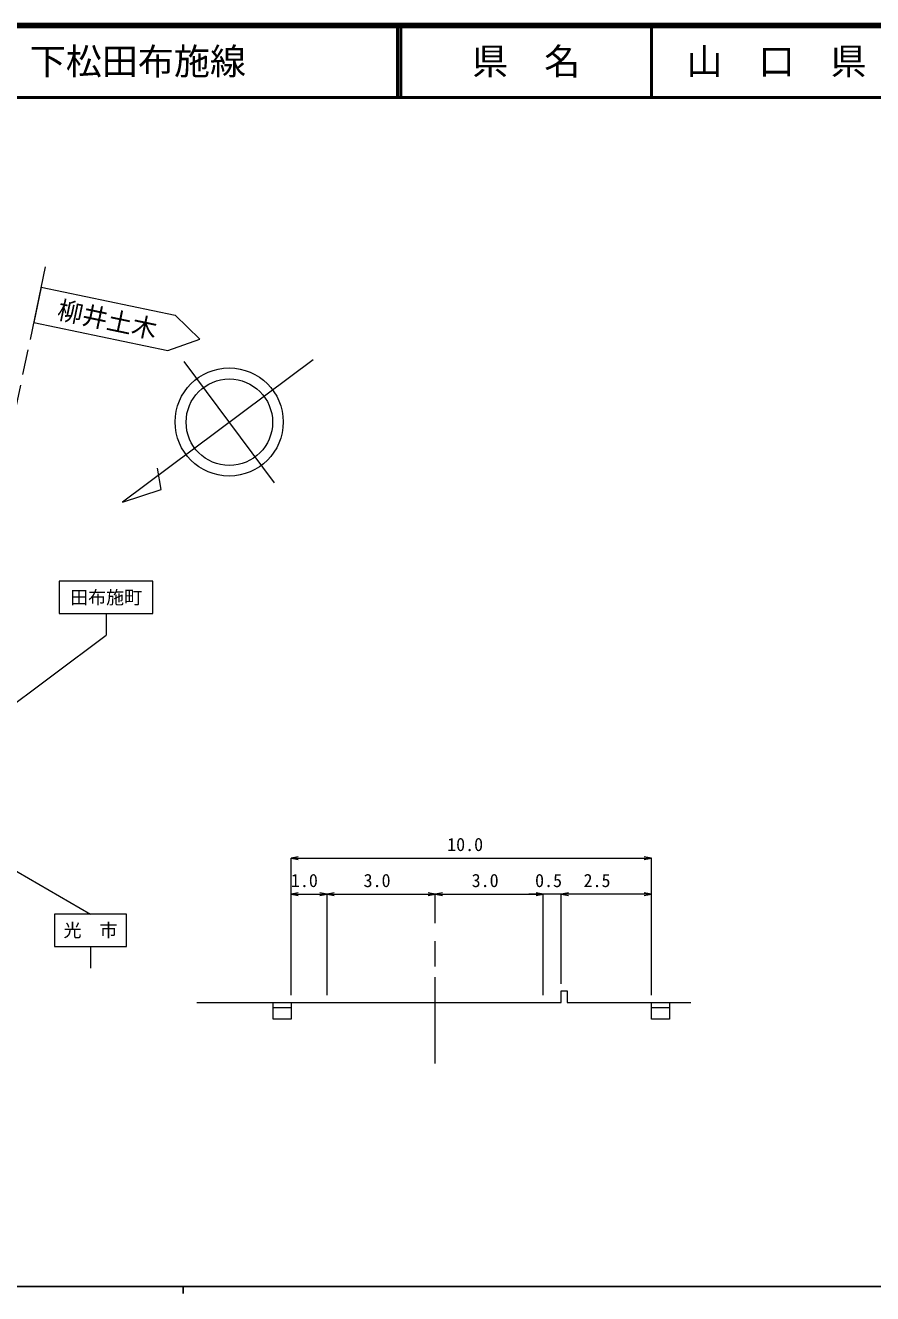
# Model space of a CAD drawing. Units: millimetres at full size, sheet at 1:1000, with parts at other scales. Extents: x 40000 to 680000, y 20000 to 380000.
# Drawn here: x 246122 to 363711, y 204000 to 380000 of the extents above; entities that cross this region are included whole.
import ezdxf
from ezdxf.enums import TextEntityAlignment as Align

# ---------------------------------------------------------------- set-up
doc = ezdxf.new("R2010")
doc.units = ezdxf.units.MM
doc.header["$LTSCALE"] = 1000
doc.linetypes.add('CHAIN', pattern=[18.5, 12, -1.5, 3.5, -1.5])
for name, color, linetype, lineweight in [('M-BGD', 7, 'Continuous', 13), ('M-BMK', 2, 'CHAIN', 13), ('M-BMK-SRVR', 3, 'Continuous', 13), ('M-STR-HTXT', 7, 'Continuous', 13), ('M-STR-STRC', 7, 'Continuous', 13), ('M-TTL', 2, 'Continuous', 140), ('M-TTL-BAND', 7, 'Continuous', 25), ('M-TTL-LINE', 7, 'Continuous', 50)]:
    doc.layers.add(name, color=color, linetype=linetype, lineweight=lineweight)
doc.layers.add('M-TTL-TXT', color=7, linetype='Continuous')
doc.styles.add('ＭＳ ゴシック', font='')
doc.styles.get('ＭＳ ゴシック').set_extended_font_data('MS Gothic')

# ---------------------------------------------------------------- blocks, each defined once
blk = doc.blocks.new('open_arrow')
at = {"color": 0, "linetype": 'Continuous', "lineweight": -2}
blk.add_lwpolyline([(7.5, 1.25), (0, 0), (7.5, -1.25)], dxfattribs=at)

msp = doc.modelspace()

# ---------------------------------------------------------------- linework, layer by layer
at = {"layer": 'M-BGD'}
for p, q in [((280502, 243698), (283002, 243698)), ((333002, 243698), (335502, 243698))]:
    msp.add_line(p, q, dxfattribs=at)
msp.add_lwpolyline([(269913, 244398), (320502, 244398), (320502, 245998), (321302, 245998), (321302, 244398), (338457, 244398)], dxfattribs=at)
for points in [[(280502, 244398), (283002, 244398), (283002, 242098), (280502, 242098)], [(333002, 244398), (335502, 244398), (335502, 242098), (333002, 242098)]]:
    msp.add_lwpolyline(points, close=True, dxfattribs=at)
at = {"layer": 'M-BMK'}
for p, q in [((227808, 245899), (248927, 346487)), ((303002, 235917), (303002, 254398))]:
    msp.add_line(p, q, dxfattribs=at)
at = {"layer": 'M-BMK-SRVR'}
for p, q in [((286048, 333605), (259588, 313837)), ((280717, 316515), (268148, 333339)), ((264972, 315605), (264446, 318559)), ((259588, 313837), (264972, 315605))]:
    msp.add_line(p, q, dxfattribs=at)
for centre, radius in [((274407, 324961), 7500), ((274432, 324927), 6000)]:
    msp.add_circle(centre, radius, dxfattribs=at)
at = {"layer": 'M-STR-HTXT'}
for p, q in [((234641, 278445), (257332, 295365)), ((232788, 269621), (255171, 256676)), ((283002, 245398), (283002, 264445)), ((283002, 264435), (333002, 264435)), ((333002, 245398), (333002, 264445)), ((283002, 259435), (288002, 259435)), ((288002, 245398), (288002, 259445)), ((288002, 259435), (303002, 259435)), ((303002, 255398), (303002, 259445)), ((303002, 259435), (318002, 259435)), ((322502, 259435), (316002, 259435)), ((318002, 245398), (318002, 259445)), ((320502, 246998), (320502, 259445)), ((333002, 259435), (320502, 259435))]:
    msp.add_line(p, q, dxfattribs=at)
at = {"layer": 'M-STR-STRC'}
for p, q in [((248338, 343681), (247310, 338788)), ((248338, 343681), (266932, 339777)), ((270331, 336457), (266932, 339777)), ((247310, 338788), (265905, 334883)), ((265905, 334883), (270331, 336457)), ((257332, 298365), (257332, 295365)), ((255171, 252176), (255171, 249176))]:
    msp.add_line(p, q, dxfattribs=at)
for points in [[(250832, 298365), (263832, 298365), (263832, 302865), (250832, 302865)], [(250171, 252176), (260171, 252176), (260171, 256676), (250171, 256676)]]:
    msp.add_lwpolyline(points, close=True, dxfattribs=at)
at = {"layer": 'M-TTL'}
msp.add_line((680000, 380000), (40000, 380000), dxfattribs=at)
at = {"layer": 'M-TTL-BAND'}
for p, q in [((40000, 205000), (579000, 205000)), ((268000, 205000), (268000, 204000))]:
    msp.add_line(p, q, dxfattribs=at)
at = {"layer": 'M-TTL-LINE'}
for p, q in [((297750, 380000), (297750, 370000)), ((298250, 380000), (298250, 370000)), ((333000, 380000), (333000, 370000)), ((40000, 370000), (680000, 370000))]:
    msp.add_line(p, q, dxfattribs=at)

# ---------------------------------------------------------------- block references
at = {"layer": 'M-STR-HTXT', "xscale": 133, "yscale": 133}
for p in [(283002, 264435), (283002, 259435), (288002, 259435), (303002, 259435), (320502, 259435), (320502, 259435)]:
    msp.add_blockref('open_arrow', p, dxfattribs=at)
at = {"layer": 'M-STR-HTXT', "xscale": 133, "yscale": 133, "rotation": 180}
for p in [(333002, 264435), (288002, 259435), (303002, 259435), (318002, 259435), (318002, 259435), (333002, 259435)]:
    msp.add_blockref('open_arrow', p, dxfattribs=at)

# ---------------------------------------------------------------- texts
at = {"layer": 'M-STR-HTXT', "style": 'ＭＳ ゴシック'}
for s, p in [('10.0', (307157, 266334)), ('1.0', (284844, 261334)), ('3.0', (294933, 261334)), ('3.0', (309933, 261334)), ('0.5', (318734, 261334)), ('2.5', (325459, 261334))]:
    msp.add_text(s, height=1833, dxfattribs=at).set_placement(p, align=Align.MIDDLE_CENTER)
at = {"layer": 'M-STR-STRC', "style": 'ＭＳ ゴシック'}
msp.add_text('柳井土木', height=2566, rotation=348.142, dxfattribs=at).set_placement((250237, 338601), align=Align.BOTTOM_LEFT)
for s, p in [('田布施町', (257332, 300615)), ('光\u3000市', (255171, 254426))]:
    msp.add_text(s, height=1833, dxfattribs=at).set_placement(p, align=Align.MIDDLE_CENTER)
at = {"layer": 'M-TTL-TXT', "style": 'ＭＳ ゴシック'}
msp.add_text('主要地方道\u3000下松田布施線', height=3666, dxfattribs=at).set_placement((216734, 375000), align=Align.MIDDLE_LEFT)
for s, p in [('県\u3000名', (315625, 375000)), ('山\u3000口\u3000県', (350375, 375000))]:
    msp.add_text(s, height=3666, dxfattribs=at).set_placement(p, align=Align.MIDDLE_CENTER)

doc.saveas('drawing.dxf')
